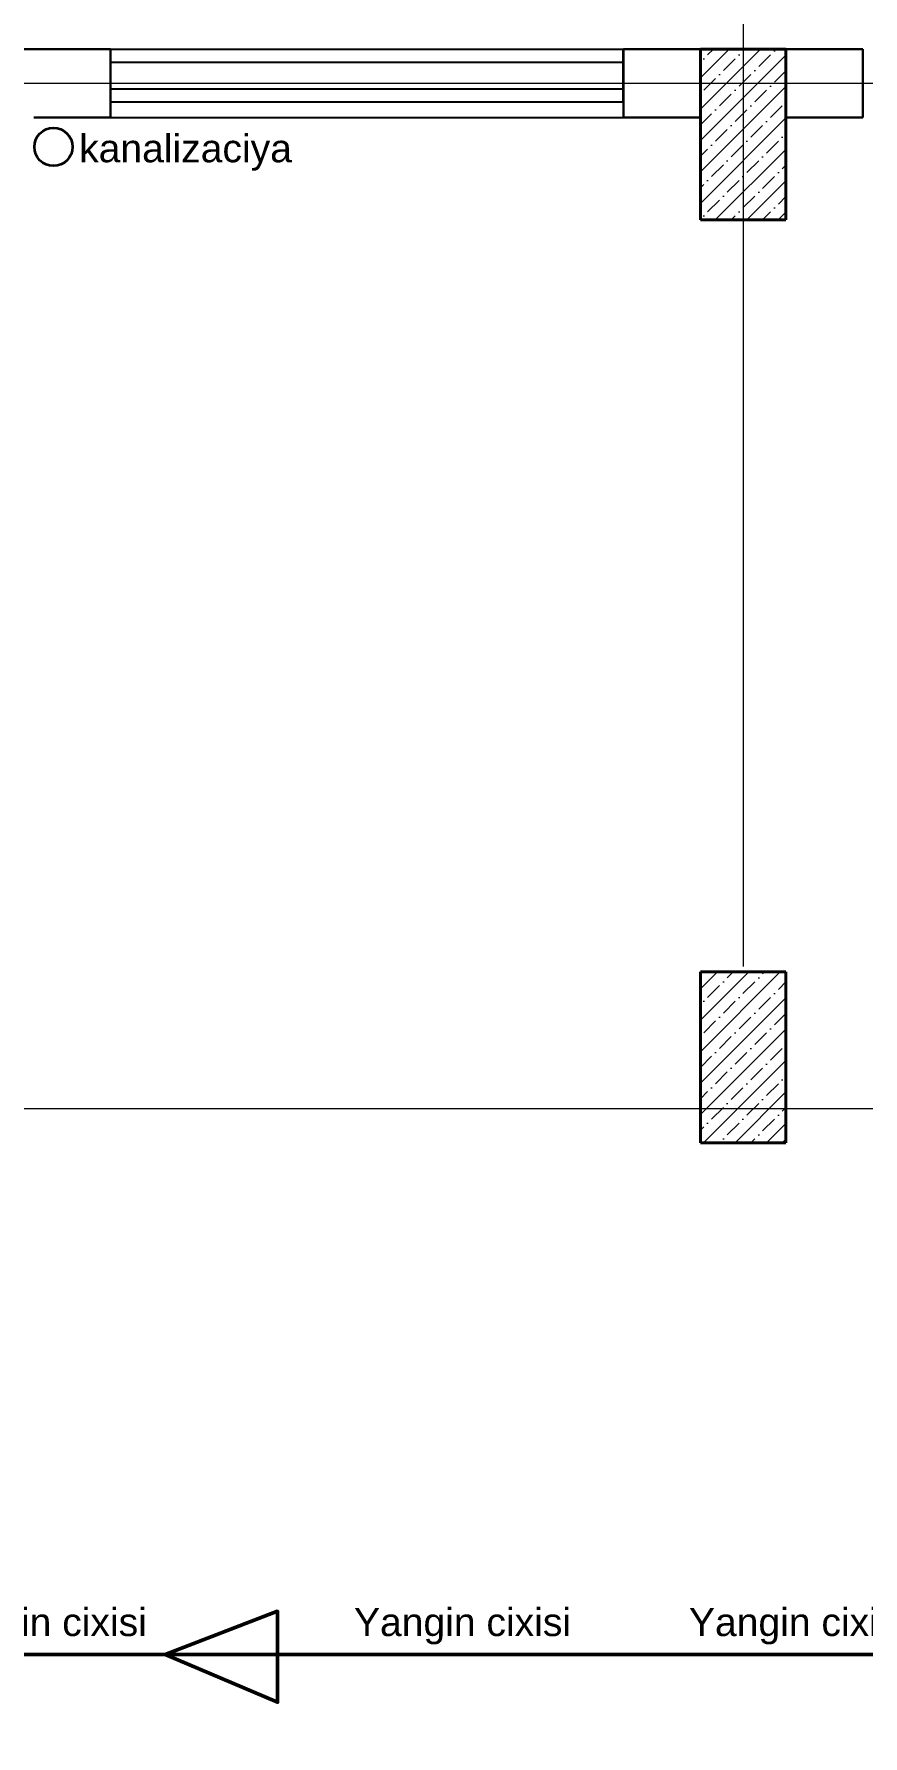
# Model space of a CAD drawing. Header units: millimetres. Extents: x 1531071 to 1560283, y -701792 to -691067.
# Drawn here: x 1546936 to 1547421, y -697362 to -696366 of the extents above; entities that cross this region are included whole.
import ezdxf

# ---------------------------------------------------------------- set-up
doc = ezdxf.new("R2010")
doc.units = ezdxf.units.MM
doc.header["$LTSCALE"] = 20
doc.header["$MEASUREMENT"] = 0
doc.linetypes.add('Dot & Dashed', pattern=[670.277762, 352.777767, -176.388884, 0, -141.111112])
for name, color, linetype, lineweight in [('OXLAR', 6, 'Continuous', 5), ('Qapi', 5, 'Continuous', 13), ('RAZMERI', 251, 'Continuous', 5), ('wall ext', 30, 'Continuous', 30)]:
    doc.layers.add(name, color=color, linetype=linetype, lineweight=lineweight)
doc.layers.add('Конструктив - Колонны_Ном._пера__202', color=7, linetype='Continuous', lineweight=0, true_color=0x38637a)
doc.layers.add('Конструктив - Колонны_Ном._пера__28', color=7, linetype='Continuous', lineweight=40, true_color=0xffe4e1)
doc.styles.add('СГЕНЕРИР_СТИЛЬ_1', font='arial.ttf')
pattern_1 = [(45, (1539827.054, -704387.138), (-9.192387, 9.192387), []), (45, (1539822.458, -704382.542), (-9.192387, 9.192387), [9.749999, -3.25, 0, -3.25])]

msp = doc.modelspace()

# ---------------------------------------------------------------- hatches: boundary and pattern name
at = {"layer": 'Конструктив - Колонны_Ном._пера__202', "linetype": 'Continuous'}
h = msp.add_hatch(dxfattribs=at)
h.set_pattern_fill('ЖЕЛЕЗОБЕТОН__ГОСТ_', color=1, scale=0.1, style=0, pattern_type=2)
h.set_pattern_definition(pattern_1)
h.paths.add_polyline_path([(1547326.14, -696474.89), (1547376.14, -696474.89), (1547376.14, -696374.89), (1547326.14, -696374.89)])
h = msp.add_hatch(dxfattribs=at)
h.set_pattern_fill('ЖЕЛЕЗОБЕТОН__ГОСТ_', color=1, scale=0.1, style=0, pattern_type=2)
h.set_pattern_definition(pattern_1)
h.paths.add_polyline_path([(1547326.14, -697014.89), (1547376.14, -697014.89), (1547376.14, -696914.89), (1547326.14, -696914.89)])

# ---------------------------------------------------------------- linework, layer by layer
at = {"color": 0, "lineweight": 30, "ltscale": 0.5}
for p, q in [((1546981.14, -696374.89), (1546821.14, -696374.89)), ((1546981.14, -696414.89), (1546981.14, -696374.89)), ((1547421.14, -696374.89), (1547281.14, -696374.89)), ((1547281.14, -696414.89), (1547281.14, -696374.89)), ((1547421.14, -696414.89), (1547421.14, -696374.89)), ((1546981.14, -696414.89), (1546936.14, -696414.89)), ((1547326.14, -696414.89), (1547281.14, -696414.89)), ((1547421.14, -696414.89), (1547376.14, -696414.89))]:
    msp.add_line(p, q, dxfattribs=at)
at = {"color": 5}
for p, q in [((1546981.14, -696374.89), (1547280.99, -696374.89)), ((1546981.14, -696405.83), (1546981.14, -696374.89)), ((1547280.99, -696405.83), (1547280.99, -696374.89)), ((1546981.14, -696382.63), (1547280.99, -696382.63)), ((1546981.14, -696398.1), (1547280.99, -696398.1)), ((1546981.14, -696405.83), (1547280.99, -696405.83))]:
    msp.add_line(p, q, dxfattribs=at)
at = {"layer": 'OXLAR', "color": 6, "linetype": 'Dot & Dashed', "ltscale": 0.15}
for p, q in [((1547351.14, -695853.34), (1547351.14, -699157.01)), ((1544407.16, -696394.89), (1550298.33, -696394.89)), ((1544397.16, -696994.89), (1550288.33, -696994.89))]:
    msp.add_line(p, q, dxfattribs=at)
at = {"layer": 'Qapi'}
for p, q in [((1547280.98, -696385.14), (1547281.01, -696395.58)), ((1547280.98, -696385.14), (1547281.01, -696395.58)), ((1547281.01, -696395.58), (1547280.98, -696385.14)), ((1547281.01, -696395.58), (1547280.98, -696385.14)), ((1547281.01, -696395.58), (1547280.98, -696385.14)), ((1547280.98, -696385.14), (1547281.01, -696395.58)), ((1547280.98, -696385.14), (1547281.01, -696395.58)), ((1547281.03, -696385.14), (1547281, -696395.58)), ((1547281, -696395.58), (1547281.03, -696385.14)), ((1547281, -696395.58), (1547281.03, -696385.14)), ((1547281, -696395.58), (1547281.03, -696385.14)), ((1547281.03, -696385.14), (1547281, -696395.58)), ((1547281.03, -696385.14), (1547281, -696395.58))]:
    msp.add_line(p, q, dxfattribs=at)
at = {"layer": 'wall ext', "color": 0, "lineweight": -3, "ltscale": 0.5}
msp.add_lwpolyline([(1546981.14, -696414.89), (1547281.14, -696414.89)], dxfattribs=at)
at = {"layer": 'wall ext', "color": 1, "lineweight": 50, "ltscale": 0.5}
msp.add_lwpolyline([(1547012.98, -697314.28), (1547078.83, -697288.98), (1547078.83, -697342.23), (1547012.98, -697314.28)], close=True, dxfattribs=at)
msp.add_lwpolyline([(1546337.53, -697314.28), (1548262.38, -697314.28), (1549212.22, -697312.98)], dxfattribs=at)
at = {"layer": 'wall ext', "color": 4, "lineweight": 35, "ltscale": 0.5}
msp.add_circle((1546947.68, -696432.13), 11.16, dxfattribs=at)
at = {"layer": 'Конструктив - Колонны_Ном._пера__28', "color": 0, "linetype": 'Continuous'}
for p, q in [((1547376.14, -696374.89), (1547326.14, -696374.89)), ((1547326.14, -696374.89), (1547326.14, -696474.89)), ((1547376.14, -696474.89), (1547376.14, -696374.89)), ((1547326.14, -696474.89), (1547376.14, -696474.89)), ((1547376.14, -696914.89), (1547326.14, -696914.89)), ((1547326.14, -696914.89), (1547326.14, -697014.89)), ((1547376.14, -697014.89), (1547376.14, -696914.89)), ((1547326.14, -697014.89), (1547376.14, -697014.89))]:
    msp.add_line(p, q, dxfattribs=at)

# ---------------------------------------------------------------- texts
at = {"layer": 'RAZMERI', "color": 4, "style": 'СГЕНЕРИР_СТИЛЬ_1'}
msp.add_text('kanalizaciya', height=16.3549, dxfattribs=at).set_placement((1546962.72, -696441.14))
at = {"layer": 'RAZMERI', "color": 1, "style": 'СГЕНЕРИР_СТИЛЬ_1'}
for p in [(1546875.33, -697303.54), (1547123.48, -697303.54), (1547319.43, -697303.54)]:
    msp.add_text('Yangin cixisi', height=16.3549, dxfattribs=at).set_placement(p)

doc.saveas('drawing.dxf')
